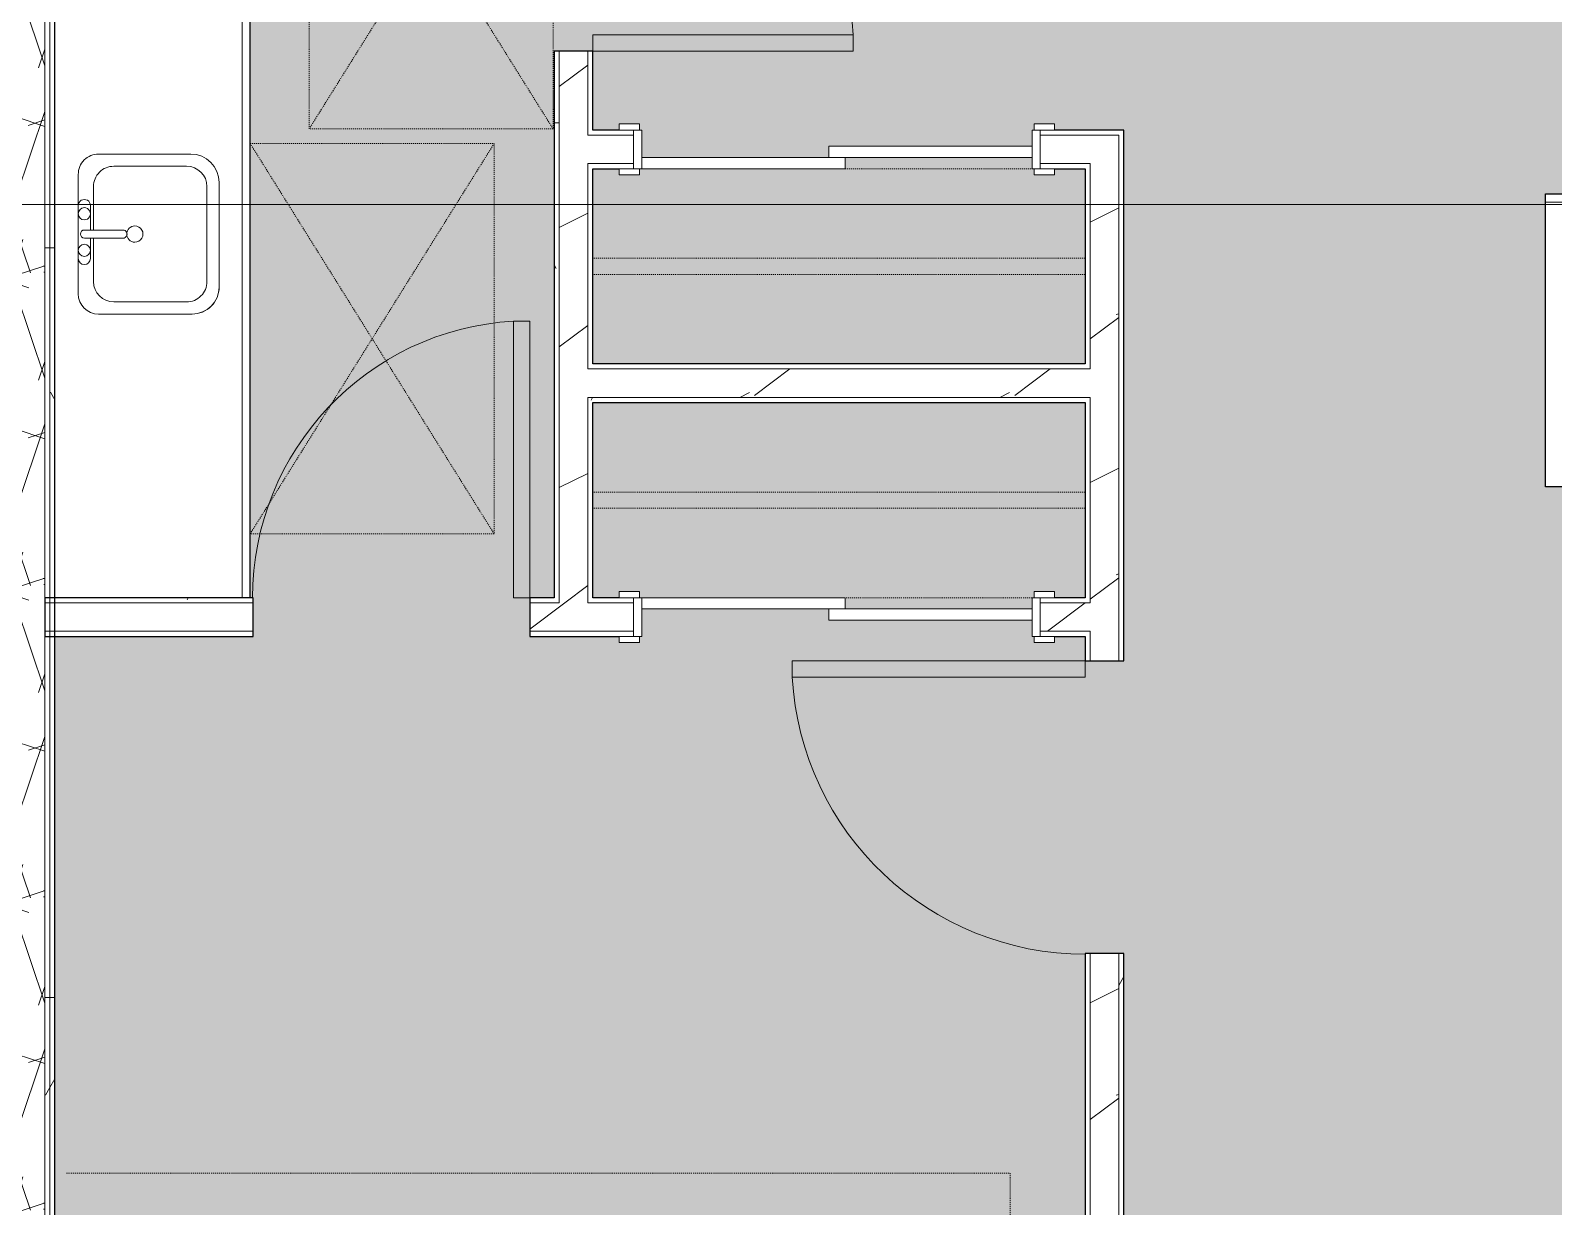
# Model space of a CAD drawing. Header units: inches. Extents: x -4830 to -242, y 9551 to 12925.
# Drawn here: x -2935.5 to -2748.3, y 10158 to 10302.6 of the extents above; entities that cross this region are included whole.
import ezdxf

# ---------------------------------------------------------------- set-up
doc = ezdxf.new("R2010")
doc.units = ezdxf.units.IN
doc.header["$MEASUREMENT"] = 0
doc.linetypes.add('Dash', pattern=[0.25, 0.125, -0.125])
for name, color, linetype, lineweight in [('0-1', 7, 'Continuous', 5), ('0-2', 7, 'Continuous', 9), ('A-AREA-PATT-2', 41, 'Continuous', 9), ('A-DOOR-1', 7, 'Continuous', 9), ('A-DOOR-2', 50, 'Continuous', 13), ('A-DOOR-FRAM-1', 50, 'Continuous', 13), ('A-GENM-HDLN-1', 7, 'Dash', 9), ('A-WALL-1', 250, 'Continuous', 25), ('A-WALL-2', 7, 'Continuous', 9), ('A-WALL-PATT-1', 7, 'Continuous', 9), ('A-WALL-PATT-2', 8, 'Continuous', 9), ('A-WALL-PATT-3', 253, 'Continuous', 9), ('G-ANNO-SYMB-2', 111, 'Continuous', 9), ('I-FURN-1', 7, 'Continuous', 9), ('I-FURN-HDLN-1', 7, 'Dash', 9), ('I-WALL-1', 250, 'Continuous', 25), ('P-SANR-FIXT-1', 7, 'Continuous', 9), ('Q-CASE-1', 250, 'Continuous', 25), ('Q-CASE-2', 7, 'Continuous', 9), ('Q-CASE-HDLN-1', 7, 'Dash', 9)]:
    doc.layers.add(name, color=color, linetype=linetype, lineweight=lineweight)
pattern_1 = [(0, (0, 0), (61.44, 15.36), [2.534, -43.546, 2.534, -43.546, -245.76]), (0, (0, 0), (61.44, 15.36), [-92.16, 2.534, -89.626, 2.534, -43.546, -107.52]), (0, (0, 0), (61.44, 15.36), [-230.4, 2.534, -28.186, 2.534, -74.266]), (120, (23.04, 7.68), (-44.02215, 45.5286), [2.534, -43.546, 2.534, -43.546, -245.76]), (120, (23.04, 7.68), (-44.02215, 45.5286), [-92.16, 2.534, -89.626, 2.534, -43.546, -107.52]), (120, (23.04, 7.68), (-44.02215, 45.5286), [-230.4, 2.534, -28.186, 2.534, -74.266]), (240, (30.72, 38.4), (-17.41785, -60.8886), [2.534, -43.546, 2.534, -43.546, -245.76]), (240, (30.72, 38.4), (-17.41785, -60.8886), [-92.16, 2.534, -89.626, 2.534, -43.546, -107.52]), (240, (30.72, 38.4), (-17.41785, -60.8886), [-230.4, 2.534, -28.186, 2.534, -74.266])]
pattern_2 = [(216.87, (12.795, 31.987), (95.9612857, 63.9749714), [15.994, -143.942]), (206.565, (31.987, 22.391), (-31.986981, -31.986924), [35.763, -35.763]), (198.435, (31.987, 6.397), (-63.974746, -31.987128), [20.231, -80.922])]

# ---------------------------------------------------------------- blocks, each defined once
blk = doc.blocks.new('OD_CW_Base Cabinet - OD_CW_Base Cabinet-V97-FLOOR PLAN - 2ND FLOOR')
at = {"layer": 'Q-CASE-1'}
for p, q in [((0.74, -24), (0.74, 12)), ((0.74, 12), (109.11, 12)), ((109.11, -24), (0.74, -24))]:
    blk.add_line(p, q, dxfattribs=at)
at = {"layer": 'Q-CASE-2'}
for p, q in [((0.74, 11), (0.74, 12)), ((0.74, 12), (109.11, 12)), ((37.56, 11), (0.74, 11)), ((0.74, -24), (0.74, 11)), ((0.74, 11), (37.56, 11)), ((109.11, 11), (67.56, 11)), ((67.56, 11), (109.11, 11)), ((109.11, -24), (0.74, -24))]:
    blk.add_line(p, q, dxfattribs=at)
blk = doc.blocks.new('Single-Flush - 32_ x 84_-1372862-FLOOR PLAN - 2ND FLOOR')
at = {"layer": 'A-DOOR-1'}
blk.add_arc((16, 2.37), 32.07, 93.5759, 180, dxfattribs=at)
at = {"layer": 'A-DOOR-2'}
for p, q in [((14, 2.37), (14, 34.38)), ((16, 34.38), (14, 34.38)), ((16, 2.37), (16, 34.38)), ((16, 2.37), (14, 2.37))]:
    blk.add_line(p, q, dxfattribs=at)
blk = doc.blocks.new('Single-Flush - 36_ x 84_-1372839-FLOOR PLAN - 2ND FLOOR')
at = {"layer": 'A-DOOR-1'}
blk.add_arc((18, 2.37), 36.07, 93.1789, 180, dxfattribs=at)
at = {"layer": 'A-DOOR-2'}
for p, q in [((16, 2.37), (16, 38.39)), ((18, 38.39), (16, 38.39)), ((18, 2.37), (18, 38.39)), ((18, 2.37), (16, 2.37))]:
    blk.add_line(p, q, dxfattribs=at)
blk = doc.blocks.new('Single-Flush - 34_ x 84_-1372840-FLOOR PLAN - 2ND FLOOR')
at = {"layer": 'A-DOOR-1'}
blk.add_arc((17, 2.37), 34.07, 93.3657, 180, dxfattribs=at)
at = {"layer": 'A-DOOR-2'}
for p, q in [((15, 2.37), (15, 36.38)), ((17, 36.38), (15, 36.38)), ((17, 2.37), (17, 36.38)), ((17, 2.37), (15, 2.37))]:
    blk.add_line(p, q, dxfattribs=at)
blk = doc.blocks.new('FOLDING_SLIDING CLOSET - 48_ x 80_-1372832-FLOOR PLAN - 2ND FLOOR')
at = {"layer": 'A-DOOR-1'}
for p, q in [((-24.25, 3), (-26.75, 3)), ((-26.75, 3), (-26.75, 2.25)), ((-26.75, 2.25), (-24.25, 2.25)), ((-24.25, 2.25), (-24.25, 3)), ((26.75, 3), (24.25, 3)), ((24.25, 3), (24.25, 2.25)), ((24.25, 2.25), (26.75, 2.25)), ((26.75, 2.25), (26.75, 3)), ((-24.25, -2.5), (-26.75, -2.5)), ((-26.75, -2.5), (-26.75, -3.25)), ((-26.75, -3.25), (-24.25, -3.25)), ((-24.25, -3.25), (-24.25, -2.5)), ((26.75, -2.5), (24.25, -2.5)), ((24.25, -2.5), (24.25, -3.25)), ((24.25, -3.25), (26.75, -3.25)), ((26.75, -3.25), (26.75, -2.5))]:
    blk.add_line(p, q, dxfattribs=at)
at = {"layer": 'A-DOOR-2'}
for p, q in [((1, 2.25), (-24, 2.25)), ((-24, 2.25), (-24, 0.87)), ((1, 0.87), (1, 2.25)), ((-24, 0.87), (1, 0.87)), ((24, 0.87), (-1, 0.87)), ((-1, 0.87), (-1, -0.5)), ((24, -0.5), (24, 0.87)), ((-1, -0.5), (24, -0.5))]:
    blk.add_line(p, q, dxfattribs=at)
at = {"layer": 'A-DOOR-FRAM-1'}
for p, q in [((-24, 2.25), (-25, 2.25)), ((-25, 2.25), (-25, -2.5)), ((-24, -2.5), (-24, 2.25)), ((24, 2.25), (24, -2.5)), ((25, 2.25), (24, 2.25)), ((25, -2.5), (25, 2.25)), ((-25, -2.5), (-24, -2.5)), ((24, -2.5), (25, -2.5))]:
    blk.add_line(p, q, dxfattribs=at)
blk = doc.blocks.new('M_Sink Vanity-Square - 500 x 440mm-1372835-FLOOR PLAN - 2ND FLOOR')
at = {"layer": 'P-SANR-FIXT-1'}
for p, q in [((-5.72, 10.23), (7.14, 10.23)), ((-5.72, 10.23), (7.14, 10.23)), ((-5.22, 8.73), (6.46, 8.73)), ((-9.22, -4.59), (-9.22, 6.73)), ((-9.22, -4.59), (-9.22, 6.73)), ((-7.72, -2.72), (-7.72, 6.23)), ((8.96, 6.23), (8.96, -2.72)), ((10.46, 6.91), (10.46, -4.59)), ((10.46, 6.91), (10.46, -4.59)), ((0.12, -6.33), (0.12, -1.59)), ((1.12, -6.33), (1.12, -1.59)), ((0.12, -5.22), (-5.22, -5.22)), ((-2.88, -5.59), (0.12, -5.59)), ((6.46, -5.22), (1.12, -5.22)), ((1.12, -5.59), (3.62, -5.59)), ((7.96, -7.09), (-6.72, -7.09)), ((7.96, -7.09), (-6.72, -7.09)), ((3.62, -7.09), (-2.88, -7.09))]:
    blk.add_line(p, q, dxfattribs=at)
for centre, radius, start, end in [((-5.72, 6.73), 3.5, 90, 180), ((-5.72, 6.73), 3.5, 90, 180), ((7.14, 6.91), 3.32, 0, 90), ((7.14, 6.91), 3.32, 360, 90), ((-5.22, 6.23), 2.5, 90, 180), ((6.46, 6.23), 2.5, 360, 90), ((0.62, -0.13), 1, 360, 180), ((0.62, -0.13), 1, 180, 0), ((0.62, -1.59), 0.5, 360, 180), ((-5.22, -2.72), 2.5, 180, 270), ((6.46, -2.72), 2.5, 270, 360), ((-6.72, -4.59), 2.5, 180, 270), ((-6.72, -4.59), 2.5, 180, 270), ((-2.88, -6.34), 0.75, 90, 270), ((-1.88, -6.34), 0.75, 360, 180), ((2.62, -6.34), 0.75, 0, 180), ((3.62, -6.34), 0.75, 270, 90), ((7.96, -4.59), 2.5, 270, 0), ((7.96, -4.59), 2.5, 270, 0), ((-1.88, -6.34), 0.75, 180, 0), ((0.62, -6.33), 0.5, 180, 0), ((2.62, -6.34), 0.75, 180, 0)]:
    blk.add_arc(centre, radius, start, end, dxfattribs=at)
blk = doc.blocks.new('OD_CW_Base Cabinet - OD_CW_Base Cabinet-1869844-FLOOR PLAN - 2ND FLOOR')
at = {"layer": 'Q-CASE-1'}
for p, q in [((74.66, 0), (74.66, 24)), ((0.74, 0), (74.66, 0))]:
    blk.add_line(p, q, dxfattribs=at)
at = {"layer": 'Q-CASE-2'}
for p, q in [((74.66, 24), (74.66, 1)), ((0.74, 1), (74.66, 1)), ((74.66, 1), (0.74, 1)), ((74.66, 0), (0.74, 0)), ((74.66, 1), (74.66, 0))]:
    blk.add_line(p, q, dxfattribs=at)
blk = doc.blocks.new('OD_CW_Closet - OD_CW_Closet-V100-FLOOR PLAN - 2ND FLOOR')
at = {"layer": 'Q-CASE-HDLN-1'}
for p, q in [((0.74, -24), (0.74, 0)), ((0.74, 0), (61.26, 0)), ((61.26, 0), (61.26, -24)), ((0.74, -11), (61.26, -11)), ((0.74, -13), (61.26, -13)), ((4.5, -24), (0.74, -24)), ((30.25, -24), (7.25, -24)), ((61.26, -24), (58, -24))]:
    blk.add_line(p, q, dxfattribs=at)
blk = doc.blocks.new('ADA Clearances - 30_x48_-V82-FLOOR PLAN - 2ND FLOOR')
at = {"layer": 'A-GENM-HDLN-1'}
for p, q in [((15, 24), (-15, -24)), ((-15, 24), (15, -24)), ((-15, -24), (-15, 24)), ((-15, 24), (15, 24)), ((15, 24), (15, -9.18)), ((15, -11.42), (15, -24)), ((15, -24), (-15, -24))]:
    blk.add_line(p, q, dxfattribs=at)
blk = doc.blocks.new('ADA Clearances - 30_x48_-V83-FLOOR PLAN - 2ND FLOOR')
at = {"layer": 'A-GENM-HDLN-1'}
for p, q in [((15, 24), (-15, -24)), ((-15, 24), (15, -24)), ((-15, -24), (-15, 24)), ((-15, 24), (15, 24)), ((15, -24), (-15, -24))]:
    blk.add_line(p, q, dxfattribs=at)
blk = doc.blocks.new('OD_CW_Closet - OD_CW_Closet-V101-FLOOR PLAN - 2ND FLOOR')
at = {"layer": 'Q-CASE-HDLN-1'}
for p, q in [((0.74, -24), (0.74, 0)), ((0.74, 0), (4.5, 0)), ((7.25, 0), (30.25, 0)), ((58, 0), (61.26, 0)), ((61.26, 0), (61.26, -24)), ((0.74, -11), (61.26, -11)), ((0.74, -13), (61.26, -13)), ((61.26, -24), (0.74, -24))]:
    blk.add_line(p, q, dxfattribs=at)
blk = doc.blocks.new('FOLDING_SLIDING CLOSET - 48_ x 80_-1372841-FLOOR PLAN - 2ND FLOOR')
at = {"layer": 'A-DOOR-1'}
for p, q in [((-26.75, 3.25), (-24.25, 3.25)), ((-26.75, 2.5), (-26.75, 3.25)), ((-24.25, 2.5), (-26.75, 2.5)), ((-24.25, 3.25), (-24.25, 2.5)), ((24.25, 3.25), (26.75, 3.25)), ((24.25, 2.5), (24.25, 3.25)), ((26.75, 2.5), (24.25, 2.5)), ((26.75, 3.25), (26.75, 2.5)), ((-26.75, -2.25), (-24.25, -2.25)), ((-26.75, -3), (-26.75, -2.25)), ((-24.25, -3), (-26.75, -3)), ((-24.25, -2.25), (-24.25, -3)), ((24.25, -2.25), (26.75, -2.25)), ((24.25, -3), (24.25, -2.25)), ((26.75, -3), (24.25, -3)), ((26.75, -2.25), (26.75, -3))]:
    blk.add_line(p, q, dxfattribs=at)
at = {"layer": 'A-DOOR-2'}
for p, q in [((-1, 0.5), (24, 0.5)), ((-1, -0.88), (-1, 0.5)), ((24, 0.5), (24, -0.88)), ((-24, -0.88), (1, -0.88)), ((-24, -2.25), (-24, -0.88)), ((24, -0.88), (-1, -0.88)), ((1, -0.88), (1, -2.25)), ((1, -2.25), (-24, -2.25))]:
    blk.add_line(p, q, dxfattribs=at)
at = {"layer": 'A-DOOR-FRAM-1'}
for p, q in [((-25, 2.5), (-24, 2.5)), ((-25, -2.25), (-25, 2.5)), ((-24, 2.5), (-24, -2.25)), ((24, 2.5), (25, 2.5)), ((24, -2.25), (24, 2.5)), ((25, 2.5), (25, -2.25)), ((-24, -2.25), (-25, -2.25)), ((25, -2.25), (24, -2.25))]:
    blk.add_line(p, q, dxfattribs=at)
blk = doc.blocks.new('Bed-Standard - King 78_ x 80_-1379907-FLOOR PLAN - 2ND FLOOR')
at = {"layer": 'I-FURN-1'}
for p, q in [((-28.31, 41.8), (49.69, 41.8)), ((-28.31, -38.2), (-28.31, 41.8)), ((49.69, 41.8), (49.69, -38.2)), ((49.69, -24.2), (-28.31, -17.63)), ((-25.31, -24.2), (46.69, -24.2)), ((-25.31, -36.2), (-25.31, -24.2)), ((46.69, -36.2), (46.69, -24.2)), ((-25.31, -36.2), (46.69, -36.2)), ((49.69, -38.2), (-28.31, -38.2))]:
    blk.add_line(p, q, dxfattribs=at)
at = {"layer": 'I-FURN-HDLN-1'}
for p, q in [((-64.31, 77.8), (73.69, 77.8)), ((-64.31, -38.2), (-64.31, 77.8)), ((73.69, 77.8), (73.69, -38.2))]:
    blk.add_line(p, q, dxfattribs=at)
blk = doc.blocks.new('CTR - 1st Phase - Unit Layouts_rvt-1-FLOOR PLAN - 2ND FLOOR')
at = {"layer": 'A-WALL-PATT-1'}
h = blk.add_hatch(dxfattribs=at)
h.set_pattern_fill('FP_3', color=256, style=0, pattern_type=2)
h.set_pattern_definition(pattern_1)
h.paths.add_polyline_path([(-2870.52, 10232.86), (-2870.52, 10300.06), (-2871.15, 10300.06), (-2871.15, 10232.86)], flags=0)
h.paths.add_polyline_path([(-2871.15, 10332.06), (-2870.52, 10332.06), (-2870.54, 10376.14), (-2871.15, 10376.14), (-2871.15, 10342.39)], flags=0)
h = blk.add_hatch(dxfattribs=at)
h.set_pattern_fill('FP_3', color=256, style=0, pattern_type=2)
h.set_pattern_definition(pattern_1)
h.paths.add_polyline_path([(-2867.02, 10232.86), (-2866.4, 10232.86), (-2866.4, 10257.49), (-2867.02, 10257.49), (-2867.02, 10234.86)], flags=0)
h.paths.add_polyline_path([(-2866.4, 10260.99), (-2866.4, 10286.24), (-2867.02, 10286.24), (-2867.02, 10260.99), (-2866.53, 10260.99)], flags=0)
h.paths.add_polyline_path([(-2867.02, 10289.74), (-2866.4, 10289.74), (-2866.4, 10300.06), (-2867.02, 10300.06)], flags=0)
h.paths.add_polyline_path([(-2866.4, 10332.06), (-2866.4, 10342.39), (-2867.02, 10342.39), (-2867.02, 10332.06)], flags=0)
h.paths.add_polyline_path([(-2867.02, 10345.89), (-2866.4, 10345.89), (-2866.4, 10376.14), (-2867.02, 10376.14), (-2867.02, 10371.8)], flags=0)
h = blk.add_hatch(dxfattribs=at)
h.set_pattern_fill('FP_3', color=256, style=0, pattern_type=2)
h.set_pattern_definition(pattern_1)
h.paths.add_polyline_path([(-2801.12, 9988.44), (-2801.12, 10189.11), (-2801.75, 10189.11), (-2801.75, 9988.44)], flags=0)
h.paths.add_polyline_path([(-2801.12, 10225.11), (-2801.12, 10289.74), (-2801.75, 10289.74), (-2801.75, 10225.11)], flags=0)
h = blk.add_hatch(dxfattribs=at)
h.set_pattern_fill('FP_3', color=256, style=0, pattern_type=2)
h.set_pattern_definition(pattern_1)
h.paths.add_polyline_path([(-2805.25, 9988.44), (-2805.25, 10189.11), (-2805.87, 10189.11), (-2805.87, 9988.44)], flags=0)
h.paths.add_polyline_path([(-2805.25, 10225.11), (-2805.25, 10228.74), (-2805.87, 10228.74), (-2805.87, 10225.11)], flags=0)
h.paths.add_polyline_path([(-2805.25, 10232.24), (-2805.25, 10257.49), (-2805.87, 10257.49), (-2805.87, 10232.24)], flags=0)
h.paths.add_polyline_path([(-2805.87, 10260.99), (-2805.25, 10260.99), (-2805.25, 10285.61), (-2805.87, 10285.61), (-2805.87, 10261.61)], flags=0)
h = blk.add_hatch(dxfattribs=at)
h.set_pattern_fill('FP_3', color=256, style=0, pattern_type=2)
h.set_pattern_definition(pattern_1)
h.paths.add_polyline_path([(-2805.89, 10232.24), (-2805.87, 10232.24), (-2805.87, 10232.86), (-2811.39, 10232.86), (-2811.39, 10232.24), (-2809.64, 10232.24)], flags=0)
h.paths.add_polyline_path([(-2874.15, 10232.24), (-2870.52, 10232.24), (-2870.52, 10232.86), (-2874.15, 10232.86)], flags=0)
h.paths.add_polyline_path([(-2863.14, 10232.24), (-2861.39, 10232.24), (-2861.39, 10232.86), (-2867.02, 10232.86), (-2867.02, 10232.24), (-2866.4, 10232.24)], flags=0)
h.paths.add_polyline_path([(-2932.52, 10232.24), (-2908.15, 10232.24), (-2908.15, 10232.86), (-2932.52, 10232.83)], flags=0)
at = {"layer": 'A-WALL-PATT-2'}
h = blk.add_hatch(dxfattribs=at)
h.set_pattern_fill('FP_7', color=256, style=0, pattern_type=2)
h.set_pattern_definition(pattern_2)
h.paths.add_polyline_path([(-2867.04, 10232.24), (-2867.02, 10232.24), (-2867.02, 10300.06), (-2870.52, 10300.06), (-2870.52, 10232.24)], flags=0)
h.paths.add_polyline_path([(-2870.52, 10332.06), (-2867.02, 10332.06), (-2867.02, 10377.39), (-2870.52, 10377.39), (-2870.52, 10371.8)], flags=0)
h = blk.add_hatch(dxfattribs=at)
h.set_pattern_fill('FP_7', color=256, style=0, pattern_type=2)
h.set_pattern_definition(pattern_2)
h.paths.add_polyline_path([(-2805.25, 9988.44), (-2801.75, 9988.44), (-2801.75, 10189.11), (-2805.25, 10189.11), (-2805.25, 9999.93)], flags=0)
h.paths.add_polyline_path([(-2801.75, 10225.11), (-2801.75, 10286.24), (-2805.25, 10286.24), (-2805.25, 10225.11)], flags=0)
h = blk.add_hatch(dxfattribs=at)
h.set_pattern_fill('FP_7', color=256, style=0, pattern_type=2)
h.set_pattern_definition(pattern_2)
h.paths.add_polyline_path([(-2805.87, 10257.49), (-2805.25, 10257.49), (-2805.25, 10260.99), (-2867.02, 10260.99), (-2867.02, 10257.49), (-2828.02, 10257.49)], flags=0)
h = blk.add_hatch(dxfattribs=at)
h.set_pattern_fill('FP_7', color=256, style=0, pattern_type=2)
h.set_pattern_definition(pattern_2)
h.paths.add_polyline_path([(-2811.39, 10228.74), (-2805.25, 10228.81), (-2805.25, 10232.24), (-2811.39, 10232.24), (-2811.39, 10231.13)], flags=0)
h.paths.add_polyline_path([(-2863.14, 10228.74), (-2861.39, 10228.74), (-2861.39, 10232.24), (-2874.15, 10232.24), (-2874.15, 10228.74), (-2867.02, 10228.74)], flags=0)
h.paths.add_polyline_path([(-2909.52, 10228.74), (-2908.15, 10228.74), (-2908.15, 10232.24), (-2932.52, 10232.24), (-2932.52, 10228.74)], flags=0)
at = {"layer": 'A-WALL-1'}
for p, q in [((-2871.15, 10300.06), (-2871.15, 10232.86)), ((-2866.4, 10300.06), (-2871.15, 10300.06)), ((-2866.4, 10290.36), (-2866.4, 10300.06)), ((-2863.14, 10290.36), (-2866.4, 10290.36)), ((-2801.12, 10290.36), (-2809.64, 10290.36)), ((-2801.12, 10289.74), (-2801.12, 10290.36)), ((-2801.12, 10285.61), (-2801.12, 10289.74)), ((-2866.4, 10285.61), (-2863.14, 10285.61)), ((-2866.4, 10261.61), (-2866.4, 10285.61)), ((-2809.64, 10285.61), (-2805.87, 10285.61)), ((-2805.87, 10285.61), (-2805.87, 10261.61)), ((-2801.12, 10225.11), (-2801.12, 10285.61)), ((-2805.87, 10261.61), (-2866.4, 10261.61)), ((-2866.4, 10232.86), (-2866.4, 10256.86)), ((-2866.4, 10256.86), (-2805.87, 10256.86)), ((-2805.87, 10256.86), (-2805.87, 10232.86)), ((-2908.15, 10232.86), (-2933.77, 10232.86)), ((-2933.77, 10232.86), (-2933.77, 10228.11)), ((-2908.15, 10228.11), (-2908.15, 10232.86)), ((-2871.15, 10232.86), (-2874.15, 10232.86)), ((-2874.15, 10232.86), (-2874.15, 10228.11)), ((-2863.14, 10232.86), (-2866.4, 10232.86)), ((-2805.87, 10232.86), (-2809.64, 10232.86)), ((-2933.77, 10228.11), (-2908.15, 10228.11)), ((-2874.15, 10228.11), (-2863.14, 10228.11)), ((-2809.64, 10228.11), (-2805.87, 10228.11)), ((-2805.87, 10228.11), (-2805.87, 10225.11)), ((-2805.87, 10225.11), (-2801.12, 10225.11)), ((-2801.12, 10189.11), (-2805.87, 10189.11)), ((-2805.87, 10189.11), (-2805.87, 9988.44)), ((-2801.12, 9988.44), (-2801.12, 10189.11))]:
    blk.add_line(p, q, dxfattribs=at)
at = {"layer": 'A-WALL-2'}
for p, q in [((-2870.52, 10232.86), (-2870.52, 10300.06)), ((-2867.02, 10289.74), (-2867.02, 10300.06)), ((-2866.4, 10289.74), (-2867.02, 10289.74)), ((-2861.39, 10289.74), (-2866.4, 10289.74)), ((-2801.75, 10289.74), (-2811.39, 10289.74)), ((-2801.75, 10289.74), (-2801.75, 10286.24)), ((-2866.4, 10286.24), (-2867.02, 10286.24)), ((-2867.02, 10260.99), (-2867.02, 10286.24)), ((-2861.39, 10286.24), (-2866.4, 10286.24)), ((-2805.25, 10286.24), (-2811.39, 10286.24)), ((-2805.25, 10286.24), (-2805.25, 10285.61)), ((-2801.75, 10286.24), (-2801.75, 10285.61)), ((-2805.25, 10285.61), (-2805.25, 10260.99)), ((-2801.75, 10285.61), (-2801.75, 10225.11)), ((-2866.4, 10260.99), (-2867.02, 10260.99)), ((-2866.4, 10260.99), (-2805.87, 10260.99)), ((-2805.87, 10260.99), (-2805.25, 10260.99)), ((-2867.02, 10232.86), (-2867.02, 10257.49)), ((-2866.4, 10257.49), (-2867.02, 10257.49)), ((-2866.4, 10257.49), (-2805.87, 10257.49)), ((-2805.87, 10257.49), (-2805.25, 10257.49)), ((-2805.25, 10257.49), (-2805.25, 10232.24)), ((-2933.77, 10232.24), (-2908.15, 10232.24)), ((-2874.15, 10232.24), (-2870.52, 10232.24)), ((-2870.52, 10232.24), (-2870.52, 10232.86)), ((-2867.02, 10232.24), (-2867.02, 10232.86)), ((-2867.02, 10232.24), (-2861.39, 10232.24)), ((-2811.39, 10232.24), (-2805.87, 10232.24)), ((-2805.87, 10232.24), (-2805.25, 10232.24)), ((-2933.77, 10228.74), (-2908.15, 10228.74)), ((-2874.15, 10228.74), (-2861.39, 10228.74)), ((-2811.39, 10228.74), (-2805.87, 10228.74)), ((-2805.87, 10228.74), (-2805.25, 10228.74)), ((-2805.25, 10228.74), (-2805.25, 10225.11)), ((-2805.25, 10189.11), (-2805.25, 9988.44)), ((-2801.75, 10189.11), (-2801.75, 9988.44))]:
    blk.add_line(p, q, dxfattribs=at)
at = {"layer": '0-2'}
for name, p, rotation in [('ADA Clearances - 30_x48_-V82-FLOOR PLAN - 2ND FLOOR', (-2886.27, 10314.49), 180), ('Single-Flush - 32_ x 84_-1372862-FLOOR PLAN - 2ND FLOOR', (-2868.77, 10316.06), 269.9999999999866), ('OD_CW_Base Cabinet - OD_CW_Base Cabinet-1869844-FLOOR PLAN - 2ND FLOOR', (-2908.52, 10232.13), 89.99999999997954), ('ADA Clearances - 30_x48_-V83-FLOOR PLAN - 2ND FLOOR', (-2893.52, 10264.71), 180), ('M_Sink Vanity-Square - 500 x 440mm-1372835-FLOOR PLAN - 2ND FLOOR', (-2922.56, 10278.19), 269.99999999998), ('OD_CW_Closet - OD_CW_Closet-V100-FLOOR PLAN - 2ND FLOOR', (-2805.14, 10261.61), 180), ('OD_CW_Closet - OD_CW_Closet-V101-FLOOR PLAN - 2ND FLOOR', (-2805.14, 10232.86), 180), ('Single-Flush - 36_ x 84_-1372839-FLOOR PLAN - 2ND FLOOR', (-2803.5, 10207.11), 89.99999999998217), ('Bed-Standard - King 78_ x 80_-1379907-FLOOR PLAN - 2ND FLOOR', (-2892.88, 10097.8), 270.0000000000005)]:
    blk.add_blockref(name, p, dxfattribs=dict(at, rotation=rotation))
for name, p in [('FOLDING_SLIDING CLOSET - 48_ x 80_-1372841-FLOOR PLAN - 2ND FLOOR', (-2836.39, 10287.86)), ('OD_CW_Base Cabinet - OD_CW_Base Cabinet-V97-FLOOR PLAN - 2ND FLOOR', (-2750.04, 10270.51)), ('Single-Flush - 34_ x 84_-1372840-FLOOR PLAN - 2ND FLOOR', (-2891.15, 10230.49)), ('FOLDING_SLIDING CLOSET - 48_ x 80_-1372832-FLOOR PLAN - 2ND FLOOR', (-2836.39, 10230.61))]:
    blk.add_blockref(name, p, dxfattribs=at)
blk = doc.blocks.new('CTR - 1st Phase - Common Walls_rvt-1-FLOOR PLAN - 2ND FLOOR')
at = {"layer": 'A-AREA-PATT-2'}
h = blk.add_hatch(color=256, dxfattribs=at)
h.paths.add_polyline_path([(-2855.64, 10342.76), (-2853.89, 10342.76), (-2853.89, 10306.76), (-2855.64, 10306.76), (-2855.64, 10342.39)], flags=0)
h.paths.add_polyline_path([(-2932.52, 9989.06), (-2870.64, 9989.06), (-2870.64, 10021.34), (-2863.87, 10021.34), (-2863.87, 10016.59), (-2865.89, 10016.59), (-2865.89, 9989.06), (-2805.87, 9989.06), (-2805.87, 10016.59), (-2809.44, 10016.59), (-2809.44, 10021.34), (-2805.87, 10021.34), (-2805.87, 10189.11), (-2801.12, 10189.11), (-2801.12, 9989.06), (-2646.55, 9989.06), (-2646.55, 10018.71), (-2642.24, 10018.71), (-2642.24, 10020.23), (-2640.7, 10022.31), (-2640.7, 10061.08), (-2656.82, 10061.08), (-2656.82, 10079.08), (-2652.82, 10079.08), (-2652.82, 10115.08), (-2656.82, 10115.08), (-2656.82, 10133.08), (-2640.7, 10133.08), (-2640.77, 10242.24), (-2640.93, 10246.51), (-2666.01, 10246.51), (-2666.01, 10239.44), (-2682.51, 10239.44), (-2682.51, 10246.51), (-2696.13, 10246.51), (-2696.13, 10239.44), (-2712.63, 10239.44), (-2712.63, 10246.51), (-2725.25, 10246.51), (-2725.25, 10239.44), (-2741.75, 10239.44), (-2741.75, 10246.51), (-2749.3, 10246.51), (-2749.3, 10282.51), (-2746.7, 10282.51), (-2746.7, 10283.94), (-2746.5, 10284.14), (-2745.61, 10284.14), (-2745.61, 10284.39), (-2741.74, 10284.39), (-2741.74, 10284.64), (-2740.04, 10284.64), (-2740.04, 10284.39), (-2730.55, 10284.39), (-2730.55, 10284.64), (-2729.96, 10284.64), (-2729.96, 10284.39), (-2729.37, 10284.39), (-2729.37, 10284.64), (-2728.78, 10284.64), (-2728.78, 10284.39), (-2728.19, 10284.39), (-2728.19, 10284.64), (-2727.6, 10284.64), (-2727.6, 10284.39), (-2727.01, 10284.39), (-2727.01, 10284.64), (-2726.41, 10284.64), (-2726.41, 10284.39), (-2723.79, 10284.39), (-2723.77, 10284.14), (-2722.84, 10284.09), (-2722.7, 10283.94), (-2722.66, 10282.51), (-2664.7, 10282.51), (-2664.7, 10313.61), (-2665.07, 10313.61), (-2665.07, 10337.61), (-2664.7, 10337.61), (-2664.7, 10352.14), (-2694.95, 10352.14), (-2694.95, 10344.14), (-2730.7, 10344.14), (-2730.7, 10355.19), (-2739.7, 10355.19), (-2739.7, 10357.13), (-2740.32, 10357.13), (-2740.32, 10358.19), (-2775.07, 10358.19), (-2775.07, 10357.13), (-2775.7, 10357.13), (-2775.7, 10355.19), (-2799.37, 10355.18), (-2799.37, 10341.76), (-2817.64, 10341.76), (-2817.64, 10342.76), (-2819.64, 10342.76), (-2819.64, 10344.7), (-2820.26, 10344.7), (-2820.26, 10346.58), (-2819.64, 10346.58), (-2819.64, 10348.51), (-2817.64, 10348.51), (-2817.64, 10346.51), (-2804.12, 10346.51), (-2804.12, 10376.14), (-2866.4, 10376.14), (-2866.4, 10346.51), (-2857.64, 10346.58), (-2857.64, 10348.51), (-2855.64, 10348.51), (-2855.64, 10346.58), (-2855.01, 10346.58), (-2855.01, 10344.7), (-2855.64, 10344.7), (-2855.64, 10342.76), (-2857.64, 10342.76), (-2857.64, 10341.76), (-2866.4, 10341.76), (-2866.4, 10332.06), (-2871.15, 10332.06), (-2871.15, 10376.14), (-2907.15, 10376.14), (-2907.15, 10340.79), (-2911.27, 10340.79), (-2911.27, 10345.54), (-2911.9, 10345.54), (-2911.9, 10376.14), (-2932.52, 10376.14), (-2932.52, 10345.54), (-2931.27, 10345.54), (-2931.27, 10340.79), (-2932.52, 10340.79), (-2932.52, 10334.77), (-2924.8, 10334.77), (-2923.83, 10334.64), (-2922.93, 10334.27), (-2922.16, 10333.67), (-2921.57, 10332.9), (-2921.2, 10332), (-2921.07, 10330.96), (-2921.07, 10329.65), (-2918.05, 10330), (-2917.05, 10331.19), (-2916.05, 10331.76), (-2914.54, 10332.12), (-2913.05, 10332.29), (-2911.06, 10332.12), (-2909.05, 10331.58), (-2907.05, 10330.85), (-2904.66, 10329.65), (-2903.05, 10328.53), (-2902.05, 10327.53), (-2901.55, 10326.66), (-2901.05, 10325.29), (-2901.05, 10324.29), (-2901.55, 10322.92), (-2902.05, 10322.05), (-2903.05, 10321.05), (-2905.05, 10319.66), (-2907.05, 10318.73), (-2909.52, 10317.87), (-2911.06, 10317.46), (-2913.05, 10317.29), (-2914.54, 10317.46), (-2915.05, 10317.55), (-2916.05, 10317.82), (-2917.05, 10318.39), (-2918.05, 10319.58), (-2921.07, 10319.93), (-2921.07, 10318.54), (-2921.2, 10317.57), (-2921.57, 10316.68), (-2922.16, 10315.9), (-2922.93, 10315.31), (-2923.83, 10314.94), (-2924.8, 10314.81), (-2932.52, 10314.81), (-2932.52, 10306.79), (-2908.52, 10306.79), (-2908.52, 10232.86), (-2908.15, 10232.86), (-2908.15, 10228.11), (-2932.52, 10228.11), (-2932.52, 9992.95)], flags=0)
h.paths.add_polyline_path([(-2835.12, 9990.34), (-2863.12, 9990.34), (-2863.12, 10015.59), (-2853.44, 10015.59), (-2853.37, 10016.09), (-2853.31, 10016.09), (-2853.31, 10015.59), (-2836.76, 10015.59), (-2836.69, 10016.09), (-2836.23, 10016.09), (-2836.23, 10015.59), (-2835.12, 10015.59), (-2835.12, 9991.34)], flags=0)
h.paths.add_polyline_path([(-2653.77, 10009.52), (-2701.77, 10009.52), (-2701.77, 10044.52), (-2695.77, 10044.52), (-2695.77, 10045.52), (-2659.77, 10045.52), (-2659.77, 10044.52), (-2653.77, 10044.52), (-2653.77, 10012.26)], flags=0)
h.paths.add_polyline_path([(-2829.44, 10016.59), (-2833.87, 10016.59), (-2833.87, 10021.34), (-2829.44, 10021.34), (-2829.44, 10017.21)], flags=0)
h.paths.add_polyline_path([(-2912.59, 10026.11), (-2930.59, 10026.11), (-2930.59, 10044.11), (-2912.59, 10044.11)], flags=0)
h.paths.add_polyline_path([(-2863.14, 10048.11), (-2931.09, 10048.11), (-2931.09, 10126.11), (-2851.09, 10126.11), (-2851.09, 10048.11), (-2862.28, 10048.11)], flags=0)
h.paths.add_polyline_path([(-2741.1, 10058.59), (-2741.1, 10142.59), (-2706.1, 10142.59), (-2706.1, 10136.59), (-2705.1, 10136.59), (-2705.1, 10064.59), (-2706.1, 10064.56), (-2706.1, 10058.59), (-2737.1, 10058.59)], flags=0)
h.paths.add_polyline_path([(-2912.59, 10128.05), (-2930.59, 10128.05), (-2930.59, 10146.05), (-2912.59, 10146.05), (-2912.59, 10135.86)], flags=0)
h.paths.add_polyline_path([(-2659.77, 10153.65), (-2695.77, 10153.65), (-2695.77, 10154.65), (-2701.77, 10154.65), (-2701.77, 10189.65), (-2653.77, 10189.65), (-2653.77, 10154.65), (-2659.77, 10154.65)], flags=0)
h.paths.add_polyline_path([(-2805.25, 10225.11), (-2805.87, 10225.11), (-2805.87, 10228.11), (-2809.64, 10228.11), (-2809.64, 10227.36), (-2812.14, 10227.36), (-2812.14, 10228.11), (-2812.39, 10228.11), (-2812.39, 10230.11), (-2837.39, 10230.11), (-2837.39, 10231.49), (-2860.39, 10231.49), (-2860.39, 10228.11), (-2860.64, 10228.07), (-2860.64, 10227.36), (-2863.14, 10227.36), (-2863.14, 10228.11), (-2874.15, 10228.11), (-2874.15, 10232.86), (-2871.15, 10232.86), (-2871.15, 10300.06), (-2866.4, 10300.06), (-2866.4, 10290.36), (-2863.14, 10290.36), (-2863.14, 10291.11), (-2860.64, 10291.11), (-2860.64, 10290.36), (-2860.39, 10290.36), (-2860.39, 10286.99), (-2837.39, 10286.99), (-2837.39, 10288.36), (-2812.39, 10288.36), (-2812.39, 10290.36), (-2812.14, 10290.36), (-2812.14, 10291.11), (-2809.64, 10291.11), (-2809.64, 10290.36), (-2801.12, 10290.36), (-2801.12, 10225.11), (-2801.75, 10225.11)], flags=0)
h.paths.add_polyline_path([(-2828.02, 10231.49), (-2812.39, 10231.49), (-2812.39, 10232.86), (-2812.14, 10232.86), (-2812.14, 10233.61), (-2809.64, 10233.61), (-2809.64, 10232.86), (-2805.87, 10232.86), (-2805.87, 10256.86), (-2866.4, 10256.86), (-2866.4, 10232.86), (-2863.14, 10232.86), (-2863.14, 10233.61), (-2860.64, 10233.61), (-2860.64, 10232.86), (-2835.39, 10232.86), (-2835.39, 10231.49)], flags=0)
h.paths.add_polyline_path([(-2866.4, 10261.61), (-2805.87, 10261.61), (-2805.87, 10285.61), (-2809.64, 10285.61), (-2809.64, 10284.86), (-2812.14, 10284.86), (-2812.14, 10285.61), (-2812.39, 10285.61), (-2812.39, 10286.99), (-2835.39, 10286.99), (-2835.39, 10285.61), (-2860.64, 10285.61), (-2860.64, 10284.86), (-2863.14, 10284.86), (-2863.14, 10285.61), (-2866.4, 10285.61), (-2866.4, 10269.39)], flags=0)
h.paths.add_polyline_path([(-2739.7, 10319.19), (-2741.45, 10319.19), (-2741.45, 10355.19), (-2739.7, 10355.19), (-2739.7, 10320.6)], flags=0)
h.paths.add_polyline_path([(-2828.02, 10348.1), (-2847.6, 10348.1), (-2847.6, 10374.1), (-2822.6, 10374.1), (-2822.6, 10348.1)], flags=0)
h.paths.add_polyline_path([(-2730.7, 10374.14), (-2694.95, 10374.14), (-2694.95, 10376.14), (-2730.7, 10376.14)], flags=0)
at = {"layer": 'A-WALL-PATT-1'}
h = blk.add_hatch(dxfattribs=at)
h.set_pattern_fill('FP_3', color=256, style=0, pattern_type=2)
h.set_pattern_definition(pattern_1)
h.paths.add_polyline_path([(-2933.77, 9988.81), (-2933.15, 9988.81), (-2933.15, 10376.76), (-2933.77, 10376.76), (-2933.77, 10005.41)], flags=0)
h = blk.add_hatch(dxfattribs=at)
h.set_pattern_fill('FP_3', color=256, style=0, pattern_type=2)
h.set_pattern_definition(pattern_1)
h.paths.add_polyline_path([(-2933.15, 9988.81), (-2932.52, 9988.81), (-2932.52, 10376.14), (-2933.15, 10376.14), (-2933.15, 9989.06)], flags=0)
at = {"layer": 'A-WALL-PATT-3'}
h = blk.add_hatch(dxfattribs=at)
h.set_pattern_fill('FP_28', color=256, style=0, pattern_type=2)
h.set_pattern_definition([(161.57, (0.96, 0.96), (-7.6802237, -0.0009796), [0, -54.643, 6.067, 0]), (18.43, (-0.96, 0.96), (-7.6802237, 0.0009796), [0, -54.643, 6.067, 0]), (108.43, (0.96, 0.96), (3.8382953, -19.2013653), [18.211, -42.499]), (71.57, (-0.96, 0.96), (3.8382953, 19.2013653), [18.211, -42.499])])
h.paths.add_polyline_path([(-2937.27, 9988.81), (-2933.77, 9988.81), (-2933.77, 10377.39), (-2937.27, 10377.39), (-2937.27, 10005.32)], flags=0)
at = {"layer": 'A-WALL-2'}
for p, q in [((-2933.77, 10376.14), (-2933.77, 9988.81)), ((-2933.15, 10376.14), (-2933.15, 9988.81))]:
    blk.add_line(p, q, dxfattribs=at)
at = {"layer": 'I-WALL-1'}
blk.add_line((-2932.52, 9988.81), (-2932.52, 10376.14), dxfattribs=at)

msp = doc.modelspace()

# ---------------------------------------------------------------- linework, layer by layer
at = {"layer": 'G-ANNO-SYMB-2'}
msp.add_line((-357.4311, 10281.1926), (-4107.5071, 10281.1926), dxfattribs=at)

# ---------------------------------------------------------------- block references
at = {"layer": '0-1'}
for name in ['CTR - 1st Phase - Common Walls_rvt-1-FLOOR PLAN - 2ND FLOOR', 'CTR - 1st Phase - Unit Layouts_rvt-1-FLOOR PLAN - 2ND FLOOR']:
    msp.add_blockref(name, (0, 0), dxfattribs=at)

doc.saveas('drawing.dxf')
